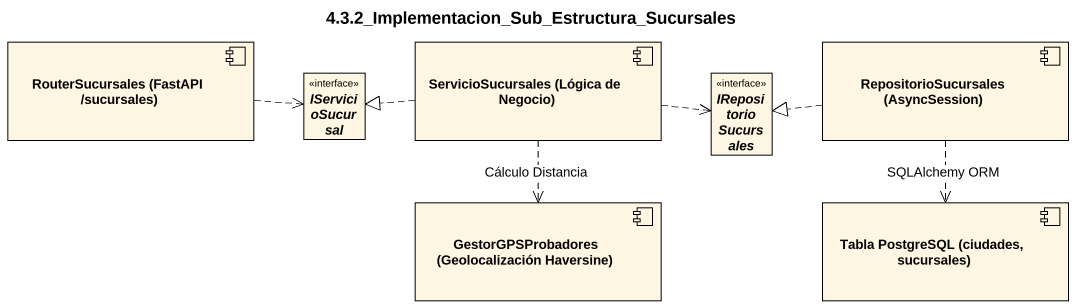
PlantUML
@startuml
title 4.3.2_Implementacion_Sub_Estructura_Sucursales
allowmixing
hide circle
hide empty members
component "RouterSucursales (FastAPI /sucursales)" as RouterSucursales_FastAPI
component "ServicioSucursales (Lógica de Negocio)" as ServicioSucursales_Lógica
component "RepositorioSucursales (AsyncSession)" as RepositorioSucursales
interface IServicioSucursal
interface IRepositorioSucursales
component "GestorGPSProbadores (Geolocalización Haversine)" as GestorGPSProbadores
component "Tabla PostgreSQL (ciudades, sucursales)" as Tabla_PostgreSQL_ciudades
RouterSucursales_FastAPI .right.> IServicioSucursal
ServicioSucursales_Lógica .left.|> IServicioSucursal
ServicioSucursales_Lógica .right.> IRepositorioSucursales
ServicioSucursales_Lógica ..> GestorGPSProbadores : Cálculo Distancia
RepositorioSucursales .left.|> IRepositorioSucursales
RepositorioSucursales ..> Tabla_PostgreSQL_ciudades : SQLAlchemy ORM
@enduml
